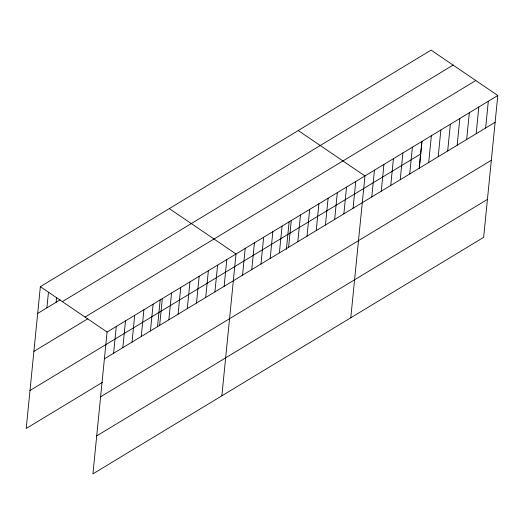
<?xml version="1.0" encoding="UTF-8"?>
<svg xmlns="http://www.w3.org/2000/svg" width="524" height="524" viewBox="0 0 524 524"><rect width="100%" height="100%" fill="white"/><g stroke="black" fill="none" stroke-linecap="round" stroke-linejoin="round"><path stroke-width="0.79" d="M497.8 95.506L107.073 332.046L92.912 473.886L483.645 237.339L497.8 95.506L431.088 50.114L40.355 286.661L26.2 428.494L102.514 382.297M46.898 307.85L48.431 292.438M56.107 302.269L56.592 297.403M113.61 353.235L116.282 326.472M122.819 347.661L125.491 320.898M132.028 342.087L134.701 315.317M141.238 336.513L143.91 309.743M150.447 330.932L153.119 304.169M157.508 326.701L160.206 299.669M159.656 325.358L162.329 298.595M168.872 319.784L171.538 293.014M178.081 314.21L180.747 287.44M187.291 308.629L189.963 281.866M196.5 303.055L199.172 276.292M205.709 297.481L208.382 270.712M214.919 291.907L217.591 265.137M224.128 286.327L226.8 259.563M221.855 395.823L236.01 253.989L169.298 208.598M242.547 275.179L245.219 248.415M251.762 269.605L254.428 242.835M260.972 264.024L263.644 237.261M270.181 258.45L272.853 231.687M279.39 252.876L282.063 226.113M286.373 249.437L289.15 221.613M288.6 247.302L291.272 220.532M297.809 241.728L300.481 214.958M307.018 236.147L309.691 209.384M316.227 230.573L318.9 203.81M325.437 224.999L328.109 198.229M334.653 219.425L337.318 192.655M343.862 213.844L346.534 187.081M353.071 208.27L355.744 181.507M350.792 317.767L364.953 175.926L298.241 130.542M371.771 196.952L374.444 170.182M381.256 191.208L383.928 164.438M390.747 185.463L393.419 158.693M400.238 179.719L402.91 152.949M409.729 173.975L412.395 147.205M419.213 168.23L421.886 141.46M419.298 168.217L421.997 141.192M428.704 162.486L431.376 135.716M438.195 156.742L440.867 129.972M447.679 150.991L450.352 124.227M457.17 145.246L459.843 118.483M466.661 139.502L469.334 112.739M476.152 133.758L478.825 106.994M485.637 128.013L488.309 101.25M37.689 313.424L60.05 299.885M62.376 301.634L453.103 65.094M85.052 317.066L475.785 80.526M33.896 351.394L87.842 318.743M29.992 390.524L420.72 153.977M104.4 358.816L495.128 122.269M100.608 396.786L491.335 160.246M96.704 435.909L487.431 199.369M40.355 286.661L107.073 332.046"/></g></svg>
